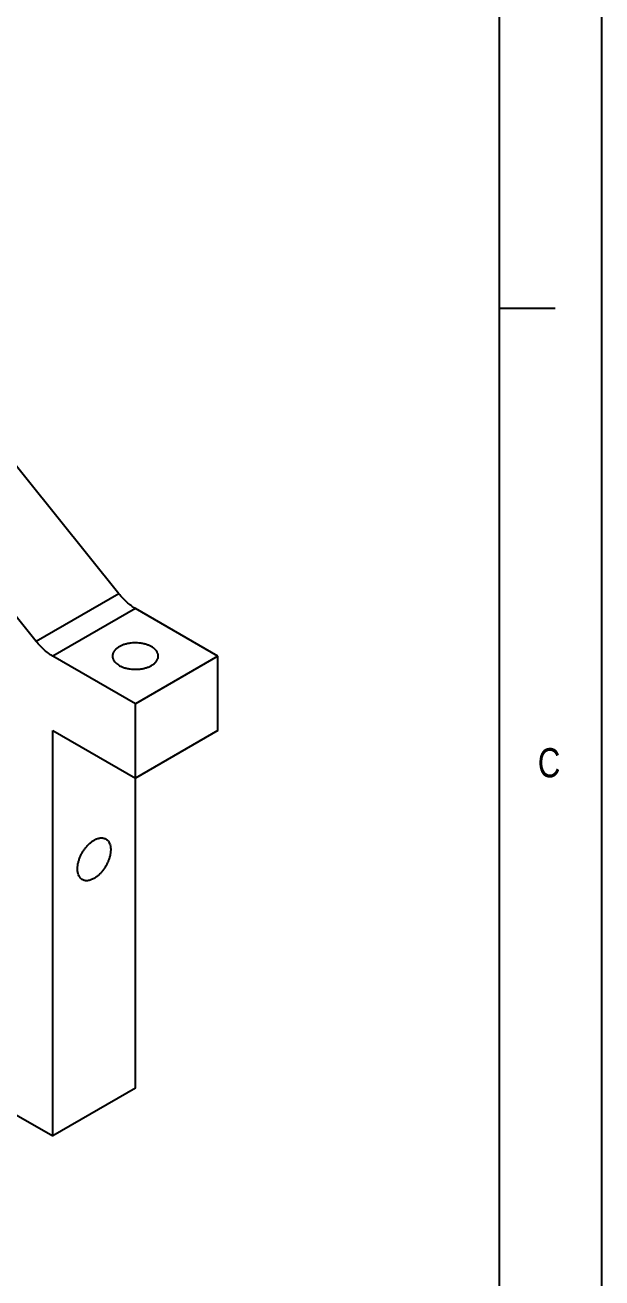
# Model space of a CAD drawing. Header units: inches. Extents: x 0 to 22, y 0 to 17.
# Drawn here: x 19.53 to 22, y 8.53 to 13.89 of the extents above; entities that cross this region are included whole.
import ezdxf

# ---------------------------------------------------------------- set-up
doc = ezdxf.new("R2010")
doc.units = ezdxf.units.IN
doc.header["$LTSCALE"] = 1.21
doc.header["$MEASUREMENT"] = 0
doc.layers.get('0').update_dxf_attribs({"linetype": 'CONTINUOUS'})
doc.layers.add('02___PRT_ALL_AXES', color=7, linetype='CONTINUOUS')
doc.styles.get("Standard").update_dxf_attribs({"font": 'txt', "width": 0.8})

msp = doc.modelspace()

# ---------------------------------------------------------------- linework, layer by layer
at = {"color": 7, "linetype": 'CONTINUOUS'}
for p, q in [((22, 0), (22, 17)), ((21.56, 16.28), (21.56, 0.68)), ((19.9321, 11.458), (17.2895, 14.7454)), ((19.5785, 11.2539), (16.9359, 14.5413)), ((21.56, 12.68), (21.8, 12.68)), ((19.9321, 11.458), (19.5785, 11.2539)), ((20.0028, 11.3953), (19.6493, 11.1912)), ((20.3564, 11.1912), (20.0028, 11.3953)), ((20.0028, 10.9871), (19.6493, 11.1912)), ((20.3564, 11.1912), (20.0028, 10.9871)), ((20.3564, 10.8728), (20.3564, 11.1912)), ((20.0028, 9.3418), (20.0028, 10.9871)), ((19.6493, 10.8728), (20.0028, 10.6686)), ((19.6493, 9.1377), (19.6493, 10.8728)), ((20.3564, 10.8728), (20.0028, 10.6686)), ((20.0028, 9.3418), (19.6493, 9.1377)), ((19.4824, 9.234), (19.6493, 9.1377))]:
    msp.add_line(p, q, dxfattribs=at)
for points in [[(20.0028, 11.3953), (19.9964, 11.399), (19.9838, 11.4073), (19.9657, 11.422), (19.9482, 11.439), (19.9374, 11.4515), (19.9321, 11.458)], [(19.6493, 11.1912), (19.6429, 11.1949), (19.6302, 11.2032), (19.6121, 11.2179), (19.5947, 11.2348), (19.5838, 11.2473), (19.5785, 11.2539)]]:
    msp.add_open_spline(points, degree=3, knots=[0, 0, 0, 0, 0.23204, 0.47748, 0.734311, 1, 1, 1, 1], dxfattribs=at)
at = {"layer": '02___PRT_ALL_AXES', "color": 7, "linetype": 'CONTINUOUS'}
for points, knots in [([(19.9335, 11.2312), (19.9313, 11.2299), (19.9271, 11.2273), (19.9213, 11.2228), (19.9171, 11.2188), (19.9142, 11.2154), (19.9116, 11.2121), (19.9089, 11.2078), (19.9066, 11.2023), (19.9051, 11.1968), (19.9048, 11.193), (19.9048, 11.1912)], [0, 0, 0, 0, 0.148471, 0.289454, 0.422724, 0.486582, 0.548685, 0.668015, 0.781945, 0.891994, 1, 1, 1, 1]), ([(20.1008, 11.1912), (20.1008, 11.1926), (20.1006, 11.1954), (20.0998, 11.1995), (20.0985, 11.2037), (20.096, 11.2091), (20.0915, 11.2158), (20.0842, 11.223), (20.0753, 11.2296), (20.0648, 11.2353), (20.053, 11.24), (20.0402, 11.2437), (20.0265, 11.2463), (20.0124, 11.2477), (19.998, 11.2479), (19.9838, 11.2469), (19.9699, 11.2447), (19.9568, 11.2414), (19.9446, 11.237), (19.937, 11.2332), (19.9335, 11.2312)], [0, 0, 0, 0, 0.021332, 0.042892, 0.064897, 0.087541, 0.135317, 0.187216, 0.243654, 0.304603, 0.369689, 0.438288, 0.509575, 0.582599, 0.656331, 0.72971, 0.801685, 0.871269, 0.937638, 1, 1, 1, 1]), ([(19.9048, 11.1912), (19.9048, 11.1898), (19.905, 11.187), (19.9058, 11.1828), (19.9071, 11.1787), (19.9096, 11.1732), (19.9142, 11.1666), (19.9214, 11.1594), (19.9303, 11.1528), (19.9408, 11.1471), (19.9526, 11.1424), (19.9654, 11.1387), (19.9791, 11.1361), (19.9932, 11.1347), (20.0076, 11.1345), (20.0219, 11.1355), (20.0357, 11.1377), (20.0489, 11.141), (20.061, 11.1454), (20.0686, 11.1492), (20.0721, 11.1512)], [0, 0, 0, 0, 0.021332, 0.042892, 0.064897, 0.087541, 0.135317, 0.187216, 0.243654, 0.304603, 0.369689, 0.438288, 0.509575, 0.582599, 0.656331, 0.72971, 0.801685, 0.871269, 0.937638, 1, 1, 1, 1]), ([(20.0721, 11.1512), (20.0743, 11.1525), (20.0785, 11.1551), (20.0843, 11.1596), (20.0885, 11.1636), (20.0914, 11.167), (20.094, 11.1703), (20.0967, 11.1746), (20.099, 11.18), (20.1005, 11.1856), (20.1008, 11.1893), (20.1008, 11.1912)], [0, 0, 0, 0, 0.148471, 0.289454, 0.422724, 0.486582, 0.548685, 0.668015, 0.781945, 0.891994, 1, 1, 1, 1]), ([(19.7758, 10.2346), (19.7745, 10.2353), (19.7722, 10.2369), (19.7689, 10.2397), (19.7659, 10.243), (19.7623, 10.2481), (19.7587, 10.2555), (19.7565, 10.2638), (19.7554, 10.2709), (19.7548, 10.2788), (19.7551, 10.2891), (19.7569, 10.302), (19.7602, 10.3153), (19.7649, 10.3288), (19.7709, 10.3421), (19.7781, 10.355), (19.7863, 10.3671), (19.7954, 10.3783), (19.8051, 10.3882), (19.8153, 10.3968), (19.8224, 10.4016), (19.826, 10.4037)], [0, 0, 0, 0, 0.021331, 0.042891, 0.064896, 0.087539, 0.135313, 0.187211, 0.214875, 0.243685, 0.304631, 0.369715, 0.438311, 0.509595, 0.582616, 0.656345, 0.729721, 0.801693, 0.871275, 0.93764, 1, 1, 1, 1]), ([(19.826, 10.4037), (19.8283, 10.405), (19.8328, 10.4073), (19.8397, 10.4102), (19.8455, 10.4118), (19.8499, 10.4127), (19.8542, 10.4133), (19.8594, 10.4135), (19.8655, 10.4128), (19.8711, 10.4112), (19.8746, 10.4096), (19.8763, 10.4087)], [0, 0, 0, 0, 0.14847, 0.289452, 0.422722, 0.48658, 0.548682, 0.668013, 0.781944, 0.891993, 1, 1, 1, 1]), ([(19.8763, 10.4087), (19.8775, 10.4079), (19.8799, 10.4063), (19.8832, 10.4035), (19.8862, 10.4002), (19.8897, 10.3952), (19.8933, 10.3877), (19.8956, 10.3795), (19.8966, 10.3723), (19.8972, 10.3645), (19.897, 10.3541), (19.8951, 10.3412), (19.8918, 10.3279), (19.8871, 10.3144), (19.8811, 10.3011), (19.8739, 10.2883), (19.8657, 10.2761), (19.8567, 10.265), (19.847, 10.255), (19.8368, 10.2464), (19.8296, 10.2416), (19.826, 10.2396)], [0, 0, 0, 0, 0.021331, 0.042891, 0.064896, 0.087539, 0.135313, 0.187211, 0.214875, 0.243685, 0.304631, 0.369715, 0.438311, 0.509595, 0.582616, 0.656345, 0.729721, 0.801693, 0.871275, 0.93764, 1, 1, 1, 1]), ([(19.826, 10.2396), (19.8238, 10.2382), (19.8192, 10.2359), (19.8123, 10.2331), (19.8066, 10.2314), (19.8021, 10.2305), (19.7978, 10.2299), (19.7926, 10.2298), (19.7866, 10.2304), (19.7809, 10.232), (19.7774, 10.2336), (19.7758, 10.2346)], [0, 0, 0, 0, 0.14847, 0.289452, 0.422722, 0.48658, 0.548682, 0.668013, 0.781944, 0.891993, 1, 1, 1, 1])]:
    msp.add_open_spline(points, degree=3, knots=knots, dxfattribs=at)

# ---------------------------------------------------------------- texts
at = {"color": 2, "linetype": 'CONTINUOUS', "insert": (21.7254, 10.7973), "char_height": 0.125, "width": 0.1, "attachment_point": 1, "line_spacing_factor": 0.9}
msp.add_mtext('C', dxfattribs=at)

doc.saveas('drawing.dxf')
